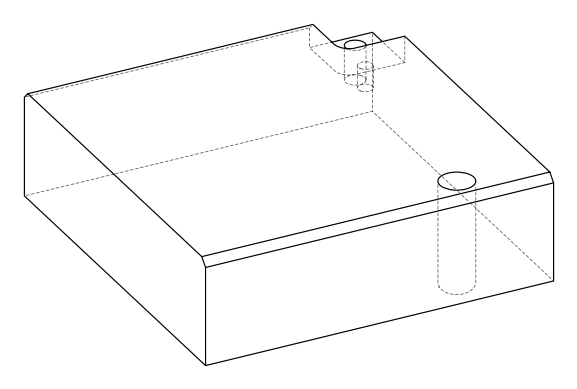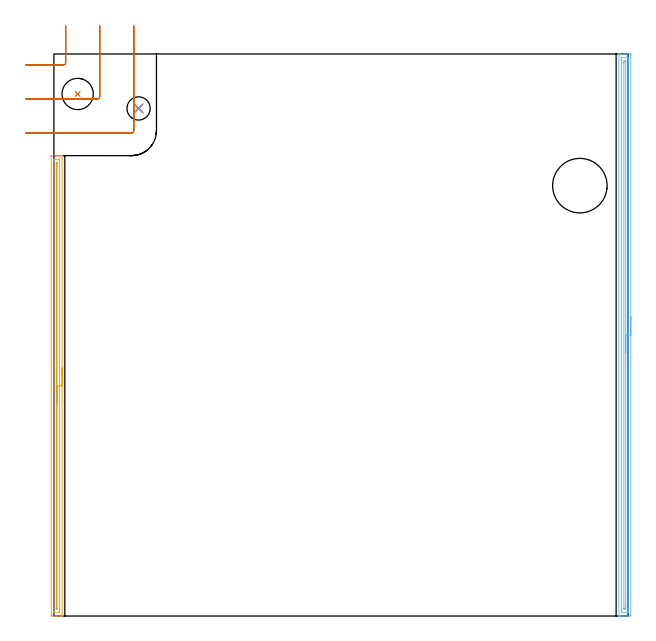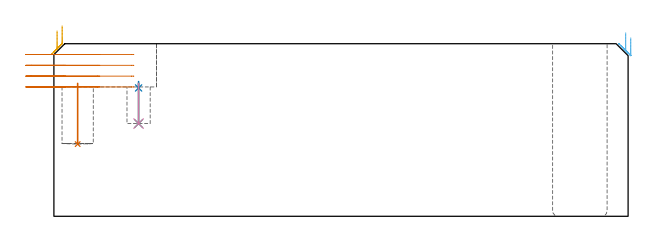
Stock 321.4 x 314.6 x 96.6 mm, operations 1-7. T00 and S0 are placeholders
(PLAN: 8 operations, 6 tool changes, 21 min)
(1 INDEXABLE_INSERT_DRILL_BLIND_HOLE_FROM_SOLID | STEP1POCKET | NXT0302_006 | 0.14 min | 13452 mm3)
(2 SPOT_DRILL | STEP1POCKET_1 | NXT0321_9005460120000 | 0.03 min | 2639 mm3)
(3 DRILL_BLIND_HOLE_INTO_CENTER | STEP1POCKET_1 | NXT0301_055 | 0.1 min | 1098 mm3)
(4 DRILL_TO_ENLARGE_BLIND_HOLE | STEP1POCKET_1 | UGT0301_374 | 0.1 min | 2186 mm3)
(5 AREA_MILL | FG_CHAMFER_SURFACE | UGT0205_001 | 6.34 min | 4869 mm3)
(6 AREA_MILL_1 | FG_CHAMFER_SURFACE_1 | UGT0205_001 | 7.73 min | 7068 mm3)
(7 MILL_CORNER_NOTCH_RECTANGULAR | CORNER_NOTCH_RECTANGULAR | UGT0201_109 | Follow Part, ap 6.35, ae 75% | 2.23 min | 68943 mm3)
(8 MILL_THROUGH_HOLE_FROM_SOLID_MATERIAL | STEP1HOLE | NXT0201_007 | Circular | 4.35 min | 70267 mm3)
(TOOL NXT0302_006 | Index. Insert Drill 17.5mm [880-D1750L25-05] | D17.5 PA176 FL88 Z2)
(TOOL NXT0321_9005460120000 | NC Spot Drill, 142deg, 12mm, Carbide, Uncoated | D12 PA142 FL30 Z2)
(TOOL NXT0301_055 | Carbide Drill 8.4mm [860.1-0840-042A1-MM 2214] | D8.4 PA140 FL61 Z2)
(TOOL UGT0301_374 | Twist Drill Flat Bottom 13 mm | D13 PA180 FL101 Z2)
(TOOL UGT0205_001 | Chamfer Mill 20 x 3 x 45 deg. | D20 FL50 Z2)
(TOOL UGT0201_109 | End Mill 25.4 mm | D25.4 FL25 Z2)
(TOOL NXT0201_007 | ENDMILL 25mm [R216.25-25050GCK54P 1620] | D25 R3 FL54 Z5)
(OP 1 INDEXABLE_INSERT_DRILL_BLIND_HOLE_FROM_SOLID)
G17 G21 G94 G90
T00 M6
G54
G17 G0 G90 X13.3 Y292.2 S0 M3
G43 Z106.6 H1
G94 G81 G98 Z40.4 F250. R74.4
G80
M5
M2
(OP 2 SPOT_DRILL)
G17 G21 G94 G90
T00 M6
G54
G17 G0 G90 X47.4 Y284.1 S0 M3
G43 Z106.6 H0
G94 G81 G98 Z71.84 F250. R75.4
G80
M5
M2
(OP 3 DRILL_BLIND_HOLE_INTO_CENTER)
G17 G21 G94 G90
T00 M6
G54
G17 G0 G90 X47.4 Y284.1 S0 M3
G43 Z106.6 H1
G94 G81 G98 Z51.9 F250. R74.4
G80
M5
M2
(OP 4 DRILL_TO_ENLARGE_BLIND_HOLE)
G17 G21 G94 G90
T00 M6
G54
G17 G0 G90 X47.4 Y284.1 S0 M3
G43 Z106.6 H0
G94 G81 G98 Z51.9 F250. R74.4
G80
M5
M2
(OP 5 AREA_MILL)
G17 G21 G94 G90
T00 M6
G54
G17 G0 G90 X4.6 Y138.85 S1061 M3
G43 Z106.6 H0
G94 G1 Y138.812 Z105.728 F250.
Y138.698 Z104.863
Y138.509 Z104.012
Y138.247 Z103.18
Y137.913 Z102.374
Y137.51 Z101.6
Y137.042 Z100.864
Y136.51 Z100.172
Y135.921 Z99.529
Y135.278 Z98.939
Y134.586 Z98.408
Y133.85 Z97.94
Y133.076 Z97.537
Y132.27 Z97.203
Y131.438 Z96.941
Y130.587 Z96.752
Y129.722 Z96.638
Y128.85 Z96.6
Y0.174
X4.598 Y0.01 Z96.588
X4.44 Y0.002 Z96.433
X4.277 Y0. Z96.276
X3.994 Z95.993
X3.308 Z95.302
X2.086 Z94.082
X1.55 Z93.544
X0.939 Z92.934
X-1.086 Y0.001 Z90.91
X-1.311 Y0.004 Z90.685
X-1.492 Y0.01 Z90.505
X-1.496 Y0.204 Z90.502
X-1.499 Y0.621 Z90.501
X-1.5 Y257.079 Z90.5
X-1.499 Y257.653 Z90.498
X-1.496 Y257.697 Z90.501
Y257.698
X-1.438 Y257.7 Z90.558
X1.55 Z93.544
X2.086 Z94.082
X2.429 Z94.425
X2.964 Z94.961
X3.308 Z95.302
X3.994 Z95.993
X4.277 Z96.276
X4.44 Y257.698 Z96.433
X4.598 Y257.69 Z96.588
X4.6 Y257.525 Z96.6
Y128.85
X3.186 Z95.186
X3.185 Y2.533 Z95.185
X3.184 Y2.408 Z95.184
X3.179 Y2.033 Z95.179
X2.821 Y2.009 Z94.821
X2.429 Y2.004 Z94.429
X1.951 Y2. Z93.951
X-0.005 Y2.001 Z91.995
X-0.038 Y2.002 Z91.962
X-0.072 Y2.006 Z91.928
X-0.079 Y2.01 Z91.921
X-0.082 Y2.017 Z91.918
X-0.084 Y2.046 Z91.916
X-0.086 Y2.284 Z91.914
Y2.408
X-0.085 Y255.167 Z91.915
X-0.084 Y255.292 Z91.916
X-0.079 Y255.667 Z91.921
X0.279 Y255.691 Z92.279
X0.671 Y255.696 Z92.671
X1.149 Y255.7 Z93.149
X3.105 Y255.699 Z95.105
X3.138 Y255.698 Z95.138
X3.172 Y255.694 Z95.172
X3.179 Y255.69 Z95.179
X3.182 Y255.683 Z95.182
X3.184 Y255.654 Z95.184
X3.186 Y255.416 Z95.186
Y255.292
Y128.85
X1.771 Z93.771
Y4.864
X1.77 Y4.196 Z93.77
X1.769 Y4.083 Z93.769
X1.766 Y4.028 Z93.766
X1.763 Y4.01 Z93.763
X1.737 Y4.005 Z93.737
X1.55 Y4.004 Z93.55
X1.358 Y4.008 Z93.358
X1.337 Y4.01 Z93.337
X1.335 Y4.023 Z93.335
X1.331 Y4.061 Z93.331
X1.329 Y4.12 Z93.329
Y4.196
X1.328 Y252.836 Z93.328
X1.329 Y253.504 Z93.329
X1.331 Y253.617 Z93.331
X1.334 Y253.672 Z93.334
X1.337 Y253.69 Z93.337
X1.363 Y253.695 Z93.363
X1.55 Y253.696 Z93.55
X1.742 Y253.692 Z93.742
X1.763 Y253.69 Z93.763
X1.765 Y253.677 Z93.765
X1.769 Y253.639 Z93.769
X1.771 Y253.58 Z93.771
Y253.504
Y128.85
Y127.978 Z93.81
Y127.114 Z93.923
Y126.262 Z94.112
Y125.43 Z94.375
Y124.624 Z94.708
Y123.85 Z95.111
Y123.114 Z95.58
Y122.422 Z96.111
Y121.779 Z96.7
Y121.19 Z97.344
Y120.659 Z98.036
Y120.19 Z98.771
Y119.787 Z99.545
Y119.453 Z100.351
Y119.191 Z101.183
Y119.002 Z102.035
Y118.888 Z102.9
Y118.85 Z103.771
G0 Z106.6
M5
M2
(OP 6 AREA_MILL_1)
G17 G21 G94 G90
T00 M6
G54
G17 G0 G90 X322.9 Y167.3 S1061 M3
G43 Z106.6 H0
Z99.9
G94 G1 Y167.262 Z99.028 F250.
Y167.148 Z98.164
Y166.959 Z97.312
Y166.697 Z96.48
Y166.363 Z95.674
Y165.96 Z94.9
Y165.491 Z94.164
Y164.96 Z93.472
Y164.371 Z92.829
Y163.728 Z92.24
Y163.036 Z91.708
Y162.3 Z91.24
Y161.526 Z90.837
Y160.72 Z90.503
Y159.888 Z90.241
Y159.036 Z90.052
Y158.172 Z89.938
Y157.3 Z89.9
Y0.611
X322.898 Y0.303
X322.893 Y0.01 Z89.903
X322.598 Y0. Z90.199
X319.985 Z92.809
X318.564 Z94.233
X317.373 Z95.422
X316.422 Z96.377
X316.311 Y0.001 Z96.481
X316.264 Y0.002 Z96.528
X316.203 Y0.01 Z96.588
X316.2 Y0.164 Z96.6
Y314.436
X316.202 Y314.59 Z96.588
X316.31 Y314.598 Z96.482
X316.422 Y314.6 Z96.377
X316.733 Z96.067
X317.373 Z95.422
X319.435 Z93.362
X320.856 Z91.939
X321.452 Z91.344
X322.322 Z90.474
X322.598 Y314.597 Z90.199
X322.893 Y314.59 Z89.903
X322.898 Y314.297 Z89.9
X322.9 Y313.989
Y313.679
Y157.3
X321.486 Z91.314
Y3.289
X321.485 Y2.645 Z91.315
X321.483 Y2.396 Z91.317
X321.479 Y2.075 Z91.321
X321.469 Y2.01 Z91.331
X321.371 Y2.005 Z91.429
X321.241 Y2.001 Z91.559
X318.244 Y2. Z94.556
X317.757 Y2.002 Z95.043
X317.646 Y2.007 Z95.154
X317.626 Y2.009 Z95.174
X317.621 Y2.047 Z95.179
X317.617 Y2.146 Z95.183
X317.615 Y2.396 Z95.185
X317.614 Y3.042 Z95.186
Y311.311
X317.615 Y311.955 Z95.185
X317.617 Y312.204 Z95.183
X317.621 Y312.525 Z95.179
X317.631 Y312.59 Z95.169
X317.729 Y312.595 Z95.071
X317.859 Y312.599 Z94.941
X320.856 Y312.6 Z91.944
X321.342 Y312.598 Z91.458
X321.454 Y312.593 Z91.346
X321.474 Y312.591 Z91.326
X321.479 Y312.553 Z91.321
X321.483 Y312.454 Z91.317
X321.485 Y312.204 Z91.315
X321.486 Y311.558 Z91.314
Y157.3
X320.072 Z92.728
X320.071 Y4.986 Z92.729
X320.07 Y4.182 Z92.73
X320.069 Y4.097 Z92.731
X320.065 Y4.015 Z92.735
X319.985 Y4.01 Z92.815
X319.291 Y4.001 Z93.509
X319.115 Y4.004 Z93.685
X319.056 Y4.007 Z93.744
X319.04 Y4.009 Z93.76
X319.035 Y4.036 Z93.765
X319.032 Y4.094 Z93.768
X319.029 Y4.182 Z93.771
X319.028 Y309.614 Z93.772
X319.03 Y310.418 Z93.77
X319.031 Y310.503 Z93.769
X319.035 Y310.585 Z93.765
X319.115 Y310.59 Z93.685
X319.809 Y310.599 Z92.991
X319.985 Y310.596 Z92.815
X320.044 Y310.593 Z92.756
X320.06 Y310.591 Z92.74
X320.065 Y310.564 Z92.735
X320.068 Y310.506 Z92.732
X320.071 Y310.418 Z92.729
X320.072 Y157.3 Z92.728
Y156.428 Z92.767
Y155.563 Z92.88
Y154.712 Z93.069
Y153.88 Z93.332
Y153.074 Z93.665
Y152.3 Z94.068
Y151.564 Z94.537
Y150.872 Z95.068
Y150.229 Z95.657
Y149.64 Z96.301
Y149.108 Z96.993
Y148.64 Z97.728
Y148.237 Z98.502
Y147.903 Z99.308
Y147.641 Z100.14
Y147.452 Z100.992
Y147.338 Z101.857
Y147.3 Z102.728
G0 Z106.6
M5
M2
(OP 7 MILL_CORNER_NOTCH_RECTANGULAR)
G17 G21 G94 G90
T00 M6
G54
G17 G0 G90 X-15.7 Y308.5 S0 M3
G43 Z106.6 H0
Z90.55
G94 G1 X-12.7 F250.
X5.335 F500.
G3 X6.6 Y309.765 R1.27
G1 Y327.3
Y330.3 F250.
G0 Z106.6
X-15.7 Y289.45
Z90.55
G1 X-12.7
X24.385 F500.
G3 X25.65 Y290.715 R1.27
G1 Y327.3
Y330.3 F250.
G0 Z106.6
X-15.7 Y270.4
Z90.55
G1 X-12.7
X43.435 F500.
G3 X44.7 Y271.665 R1.27
G1 Y327.3
Y330.3 F250.
G0 Z106.6
X-15.7 Y308.5
Z84.5
G1 X-12.7
X5.335 F500.
G3 X6.6 Y309.765 R1.27
G1 Y327.3
Y330.3 F250.
G0 Z106.6
X-15.7 Y289.45
Z84.5
G1 X-12.7
X24.385 F500.
G3 X25.65 Y290.715 R1.27
G1 Y327.3
Y330.3 F250.
G0 Z106.6
X-15.7 Y270.4
Z84.5
G1 X-12.7
X43.435 F500.
G3 X44.7 Y271.665 R1.27
G1 Y327.3
Y330.3 F250.
G0 Z106.6
X-15.7 Y308.5
Z78.45
G1 X-12.7
X5.335 F500.
G3 X6.6 Y309.765 R1.27
G1 Y327.3
Y330.3 F250.
G0 Z106.6
X-15.7 Y289.45
Z78.45
G1 X-12.7
X24.385 F500.
G3 X25.65 Y290.715 R1.27
G1 Y327.3
Y330.3 F250.
G0 Z106.6
X-15.7 Y270.4
Z78.45
G1 X-12.7
X43.435 F500.
G3 X44.7 Y271.665 R1.27
G1 Y327.3
Y330.3 F250.
G0 Z106.6
X-15.7 Y308.5
Z72.4
G1 X-12.7
X5.335 F500.
G3 X6.6 Y309.765 R1.27
G1 Y327.3
Y330.3 F250.
G0 Z106.6
X-15.7 Y289.45
Z72.4
G1 X-12.7
X24.385 F500.
G3 X25.65 Y290.715 R1.27
G1 Y327.3
Y330.3 F250.
G0 Z106.6
X-15.7 Y270.4
Z72.4
G1 X-12.7
X43.435 F500.
G3 X44.7 Y271.665 R1.27
G1 Y327.3
Y330.3 F250.
G0 Z106.6
M5
M2
